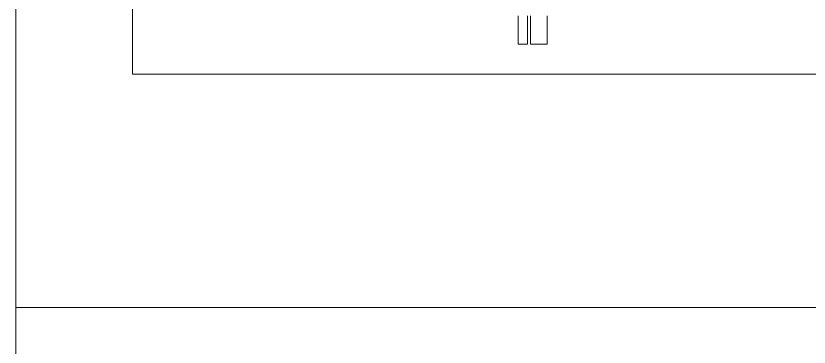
# Model space of a CAD drawing. Header units: millimetres. Extents: x 147592 to 201688, y -27981 to 8299.
# Drawn here: x 165400 to 166760, y -1518 to -950 of the extents above; entities that cross this region are included whole.
import ezdxf

# ---------------------------------------------------------------- set-up
doc = ezdxf.new("R2010")
doc.units = ezdxf.units.MM
doc.layers.add('A-FLOR-____-OTLN', color=7, linetype='Continuous', lineweight=13, true_color=0x007f00)
for name, color, linetype, lineweight in [('A-WALL-____-MCUT', 7, 'Continuous', 13), ('A-WALL-____-OTLN', 7, 'Continuous', 13), ('M-EQPM-____-OTLN', 7, 'Continuous', 5), ('S-FNDN-____-OTLN', 7, 'Continuous', 5)]:
    doc.layers.add(name, color=color, linetype=linetype, lineweight=lineweight)

# ---------------------------------------------------------------- blocks, each defined once
blk = doc.blocks.new('YXQH_AR_B9-20_rvt-1-二层给排水_消防平面图')
at = {"layer": 'A-FLOR-____-OTLN', "color": 8, "lineweight": 5, "true_color": 0x7f7f7f}
for p, q in [((165400, -1450), (165400, -250)), ((165400, -1650), (165400, -1450)), ((165400, -1450), (166950, -1450))]:
    blk.add_line(p, q, dxfattribs=at)
at = {"layer": 'A-WALL-____-MCUT', "color": 251, "lineweight": 5, "true_color": 0x515151}
for p, q in [((165400, -1450), (165400, 50)), ((166950, -1450), (165400, -1450))]:
    blk.add_line(p, q, dxfattribs=at)
at = {"layer": 'A-WALL-____-OTLN', "color": 251, "lineweight": 5, "true_color": 0x515151}
for p, q in [((165400, -1450), (165400, -250)), ((166950, -1450), (165400, -1450))]:
    blk.add_line(p, q, dxfattribs=at)
blk = doc.blocks.new('YXQH_ST_B9-20_rvt-1-二层给排水_消防平面图')
at = {"layer": 'S-FNDN-____-OTLN', "color": 251, "lineweight": 18, "true_color": 0x515151}
for p, q in [((165600, -850), (165600, -1050)), ((165600, -1050), (167600, -1050))]:
    blk.add_line(p, q, dxfattribs=at)
blk = doc.blocks.new('RUXYQ18BA - RUXYQ18BA-2871902-二层给排水_消防平面图')
at = {"layer": 'M-EQPM-____-OTLN'}
for p, q in [((-489, 0), (-489, -48.4)), ((-473.1, -48.4), (-473.1, 0)), ((-467.8, 0), (-467.8, -48.4)), ((-439.2, -48.4), (-439.2, 0)), ((-473.1, -48.4), (-489, -48.4)), ((-439.2, -48.4), (-467.8, -48.4))]:
    blk.add_line(p, q, dxfattribs=at)

msp = doc.modelspace()

# ---------------------------------------------------------------- block references
at = {"lineweight": 5}
for name in ['YXQH_AR_B9-20_rvt-1-二层给排水_消防平面图', 'YXQH_ST_B9-20_rvt-1-二层给排水_消防平面图']:
    msp.add_blockref(name, (0, 0), dxfattribs=at)
at = {"layer": 'M-EQPM-____-OTLN', "lineweight": 80}
msp.add_blockref('RUXYQ18BA - RUXYQ18BA-2871902-二层给排水_消防平面图', (166750, -950), dxfattribs=at)

doc.saveas('drawing.dxf')
